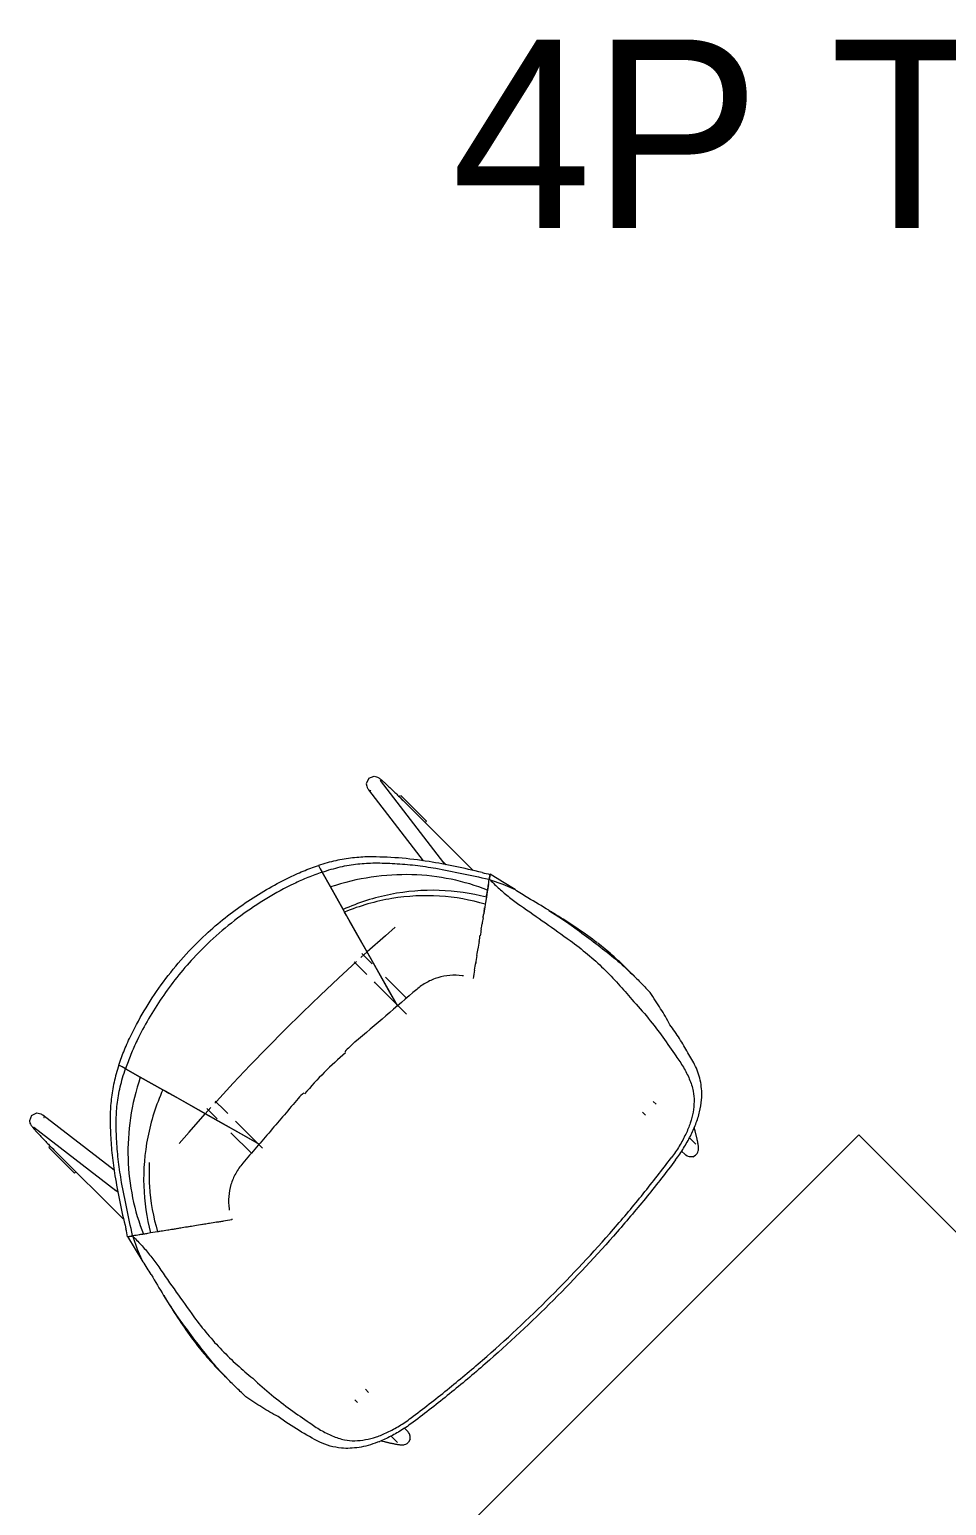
# Model space of a CAD drawing. Header units: millimetres. Extents: x 155927 to 295199, y -4084 to 97293.
# Drawn here: x 158485 to 159458, y 27635 to 29201 of the extents above; entities that cross this region are included whole.
import ezdxf

# ---------------------------------------------------------------- set-up
doc = ezdxf.new("R2010")
doc.units = ezdxf.units.MM
doc.header["$MEASUREMENT"] = 0
doc.layers.add('A-AREA-IDEN', color=7, linetype='CONTINUOUS', lineweight=9)
doc.layers.add('I-FURN', color=8, linetype='CONTINUOUS', lineweight=9)
doc.styles.add('Century Gothic', font='GOTHIC.TTF', dxfattribs={"height": 200})

msp = doc.modelspace()

# ---------------------------------------------------------------- linework, layer by layer
at = {"layer": 'I-FURN'}
for p, q in [((158844.7, 28406.8), (158850.3, 28408.9)), ((158850.3, 28408.9), (158852.9, 28408.4)), ((158852.9, 28408.4), (158854, 28408)), ((158844.7, 28406.8), (158842, 28401)), ((158842, 28401), (158842.5, 28398.3)), ((158842.5, 28398.3), (158843, 28397)), ((158843, 28397), (158843.4, 28396.3)), ((158843.4, 28396.3), (158843.7, 28395.8)), ((158843.7, 28395.8), (158844, 28395.3)), ((158844, 28395.3), (158844.4, 28394.9)), ((158844.4, 28394.9), (158844.5, 28394.6)), ((158844.5, 28394.6), (158902.5, 28319.3)), ((158846.3, 28393.9), (158846.5, 28393.8)), ((158846.5, 28393.8), (158846.7, 28393.6)), ((158846.7, 28393.6), (158847, 28393.4)), ((158854, 28408), (158854.7, 28407.6)), ((158854.7, 28407.6), (158855.2, 28407.2)), ((158855.2, 28407.2), (158855.7, 28406.9)), ((158855.7, 28406.9), (158856.1, 28406.6)), ((158856.1, 28406.6), (158856.6, 28406.2)), ((158856.6, 28406.2), (158857, 28405.9)), ((158857, 28405.9), (158857.5, 28405.5)), ((158857, 28404.7), (158857, 28404.6)), ((158857, 28404.6), (158857.1, 28404.5)), ((158857.1, 28404.5), (158857.2, 28404.4)), ((158924.4, 28317.2), (158857.2, 28404.4)), ((158857.5, 28405.5), (158858, 28405)), ((158858, 28405), (158858.5, 28404.6)), ((158858.5, 28404.6), (158859.1, 28404.1)), ((158859.1, 28404.1), (158859.7, 28403.6)), ((158859.7, 28403.6), (158860.3, 28403.1)), ((158860.3, 28403.1), (158860.9, 28402.5)), ((158860.9, 28402.5), (158861.6, 28401.9)), ((158861.6, 28401.9), (158862.3, 28401.3)), ((158862.3, 28401.3), (158863, 28400.6)), ((158863, 28400.6), (158863.7, 28399.9)), ((158863.7, 28399.9), (158864.5, 28399.2)), ((158864.5, 28399.2), (158865.3, 28398.5)), ((158865.3, 28398.5), (158866.1, 28397.7)), ((158866.1, 28397.7), (158867, 28396.9)), ((158867, 28396.9), (158867.8, 28396.1)), ((158867.8, 28396.1), (158868.7, 28395.3)), ((158868.7, 28395.3), (158869.6, 28394.4)), ((158869.6, 28394.4), (158870.5, 28393.5)), ((158870.5, 28393.5), (158871.4, 28392.6)), ((158871.4, 28392.6), (158872.4, 28391.7)), ((158872.4, 28391.7), (158873.3, 28390.8)), ((158873.3, 28390.8), (158874.3, 28389.9)), ((158874.3, 28389.9), (158875.3, 28388.9)), ((158875.3, 28388.9), (158876.2, 28387.9)), ((158876.2, 28387.9), (158877.2, 28387)), ((158877.2, 28387.1), (158878.5, 28388.4)), ((158881.5, 28382.8), (158877.2, 28387.1)), ((158877.2, 28387), (158878.2, 28386)), ((158878.2, 28386), (158879.2, 28385)), ((158905.8, 28361.2), (158878.6, 28388.5)), ((158879.2, 28385), (158880.2, 28384)), ((158880.2, 28384), (158881.2, 28383)), ((158881.2, 28383), (158881.4, 28382.8)), ((158955.4, 28308.8), (158881.4, 28382.8)), ((158905.8, 28361.2), (158904.4, 28359.8)), ((158923.9, 28317.7), (158926.6, 28315)), ((158924.4, 28317.2), (158925.2, 28316)), ((158791.2, 28314.1), (158793.1, 28310.6)), ((158791.2, 28314.1), (158793.1, 28310.6)), ((158793.1, 28310.6), (158795.1, 28307.1)), ((158793.1, 28310.6), (158795.1, 28307.1)), ((158804, 28291.4), (158795.1, 28307.1)), ((158795.1, 28307.1), (158804, 28291.4)), ((158972, 28299.6), (158972.5, 28299.5)), ((158972.5, 28299.5), (158973.4, 28304.8)), ((158972.5, 28299.5), (158973.4, 28304.8)), ((158973.4, 28304.8), (158972.5, 28299.4)), ((158972.5, 28299.4), (158973.4, 28298.9)), ((158986.6, 28296.7), (158973.3, 28304.9)), ((158973.4, 28298.9), (158986.9, 28294.3)), ((158817.4, 28267.5), (158804, 28291.4)), ((158804, 28291.4), (158817.4, 28267.5)), ((158970, 28283.7), (158969.4, 28280.5)), ((158970.7, 28288), (158970, 28283.7)), ((158971.6, 28294), (158970.7, 28288)), ((158999.9, 28288.6), (158986.6, 28296.7)), ((158986.9, 28294.3), (158999.9, 28288.6)), ((158818.9, 28264.8), (158817.4, 28267.5)), ((158817.4, 28267.5), (158818.9, 28264.8)), ((158969.4, 28280.5), (158968.2, 28273.1)), ((158818.9, 28264.8), (158875, 28165.2)), ((158821, 28261.1), (158818.9, 28264.8)), ((158825.8, 28252.6), (158821, 28261.1)), ((158833.1, 28239.6), (158825.8, 28252.6)), ((159035.7, 28266.6), (159046.3, 28259.8)), ((159046.3, 28259.8), (159057, 28252.6)), ((159057, 28252.6), (159068.3, 28244.4)), ((158842.5, 28222.9), (158833.1, 28239.6)), ((158862.4, 28239.7), (158843, 28222.6)), ((158872.7, 28248.6), (158862.4, 28239.7)), ((158843, 28222.6), (158836.3, 28216.5)), ((158847.7, 28210.5), (158837.4, 28220.8)), ((158853.5, 28203.4), (158842.5, 28222.9)), ((158831.8, 28212.4), (158812.6, 28194.7)), ((158829.3, 28211.9), (158839.2, 28202)), ((158847.7, 28210.5), (158848.4, 28209.8)), ((158812.6, 28194.7), (158793.4, 28176.7)), ((158839.8, 28201.4), (158839.2, 28202)), ((158840.5, 28200.7), (158839.8, 28201.4)), ((158841.2, 28200), (158840.5, 28200.7)), ((158841.9, 28199.3), (158841.2, 28200)), ((158842.7, 28198.5), (158841.9, 28199.3)), ((158851.5, 28189.7), (158850.6, 28190.6)), ((158852.3, 28188.9), (158851.5, 28189.7)), ((158865.6, 28181.9), (158853.5, 28203.4)), ((158884.7, 28173.5), (158862.4, 28195.8)), ((158945.2, 28197), (158943.7, 28197.2)), ((159126.4, 28196.7), (159120.4, 28202.6)), ((158793.4, 28176.7), (158774.5, 28158.4)), ((158852.3, 28188.9), (158884.8, 28156.4)), ((158875, 28165.2), (158865.6, 28181.9)), ((158774.5, 28158.4), (158755.7, 28139.9)), ((158755.7, 28139.9), (158737.1, 28121.1)), ((158829.8, 28126.6), (158830.1, 28127.4)), ((158737.1, 28121.1), (158718.8, 28102.2)), ((158583.1, 28100.6), (158579.6, 28102.5)), ((158583.1, 28100.6), (158579.6, 28102.5)), ((158586.6, 28098.6), (158583.1, 28100.6)), ((158586.6, 28098.6), (158583.1, 28100.6)), ((158586.6, 28098.6), (158602.3, 28089.7)), ((158602.3, 28089.7), (158586.6, 28098.6)), ((158718.8, 28102.2), (158700.8, 28083.1)), ((158602.3, 28089.7), (158626.2, 28076.3)), ((158626.2, 28076.3), (158602.3, 28089.7)), ((158700.8, 28083.1), (158683, 28063.8)), ((158626.2, 28076.3), (158628.9, 28074.7)), ((158628.9, 28074.7), (158626.2, 28076.3)), ((158728.5, 28018.6), (158628.9, 28074.7)), ((158628.9, 28074.7), (158632.6, 28072.7)), ((158632.6, 28072.7), (158641.1, 28067.9)), ((158641.1, 28067.9), (158654.1, 28060.6)), ((158683, 28063.8), (158681.3, 28061.9)), ((158691.7, 28054.5), (158681.8, 28064.3)), ((159149.4, 28060.9), (159146.5, 28063.8)), ((158486.9, 28049), (158484.8, 28043.3)), ((158486.9, 28049), (158492.7, 28051.6)), ((158492.7, 28051.6), (158495.4, 28051.2)), ((158495.4, 28051.2), (158496.7, 28050.7)), ((158496.7, 28050.7), (158497.4, 28050.3)), ((158497.4, 28050.3), (158497.9, 28050)), ((158497.9, 28050), (158498.4, 28049.7)), ((158498.4, 28049.7), (158498.8, 28049.3)), ((158498.8, 28049.3), (158499, 28049.2)), ((158574.5, 27991), (158499, 28049.2)), ((158654, 28031.3), (158671.1, 28050.6)), ((158654.1, 28060.6), (158670.7, 28051.2)), ((158670.7, 28051.2), (158690.3, 28040.1)), ((158671.1, 28050.6), (158677.2, 28057.4)), ((158672.9, 28056.3), (158683.2, 28046)), ((158691.7, 28054.5), (158692.4, 28053.8)), ((158692.4, 28053.8), (158693.1, 28053.1)), ((158693.1, 28053.1), (158693.8, 28052.4)), ((158693.8, 28052.4), (158694.5, 28051.7)), ((158694.5, 28051.7), (158695.2, 28050.9)), ((159135.2, 28052.5), (159138.4, 28049.3)), ((158484.8, 28043.3), (158485.2, 28040.8)), ((158485.2, 28040.8), (158485.7, 28039.7)), ((158485.7, 28039.7), (158486.1, 28039)), ((158486.1, 28039), (158486.5, 28038.5)), ((158486.5, 28038.5), (158486.8, 28038)), ((158486.8, 28038), (158487.1, 28037.5)), ((158487.1, 28037.5), (158487.5, 28037.1)), ((158487.5, 28037.1), (158487.8, 28036.6)), ((158487.8, 28036.6), (158488.2, 28036.2)), ((158488.2, 28036.2), (158488.6, 28035.7)), ((158488.6, 28035.7), (158489.1, 28035.1)), ((158489, 28036.7), (158489.1, 28036.7)), ((158489.1, 28036.7), (158489.2, 28036.5)), ((158489.1, 28035.1), (158489.6, 28034.6)), ((158489.2, 28036.5), (158489.3, 28036.5)), ((158489.3, 28036.5), (158576.5, 27969.3)), ((158489.6, 28034.6), (158490.1, 28034)), ((158490.1, 28034), (158490.6, 28033.4)), ((158490.6, 28033.4), (158491.2, 28032.8)), ((158491.2, 28032.8), (158491.8, 28032.1)), ((158499.8, 28047.4), (158499.9, 28047.2)), ((158499.9, 28047.2), (158500.1, 28047)), ((158500.1, 28047), (158500.3, 28046.7)), ((158683.8, 28045.4), (158683.2, 28046)), ((158690.3, 28040.1), (158711.7, 28028.1)), ((158703.2, 28043), (158704, 28042.1)), ((158704, 28042.1), (158704.8, 28041.4)), ((158731.8, 28014.4), (158704.8, 28041.4)), ((159190.8, 28032.8), (159189.9, 28036.2)), ((159190.9, 28032.6), (159190.8, 28032.8)), ((159191.4, 28038.1), (159190.9, 28038)), ((159191.1, 28031.9), (159190.9, 28032.6)), ((158491.8, 28032.1), (158492.4, 28031.4)), ((158492.4, 28031.4), (158493.1, 28030.7)), ((158493.1, 28030.7), (158493.8, 28029.9)), ((158493.8, 28029.9), (158494.5, 28029.2)), ((158494.5, 28029.2), (158495.2, 28028.4)), ((158495.2, 28028.4), (158496, 28027.6)), ((158496, 28027.6), (158496.8, 28026.7)), ((158496.8, 28026.7), (158497.6, 28025.9)), ((158497.6, 28025.9), (158498.4, 28025)), ((158498.4, 28025), (158499.3, 28024.1)), ((158499.3, 28024.1), (158500.2, 28023.2)), ((158500.2, 28023.2), (158501, 28022.3)), ((158501, 28022.3), (158502, 28021.3)), ((158502, 28021.3), (158502.9, 28020.4)), ((158502.9, 28020.4), (158503.8, 28019.4)), ((158503.8, 28019.4), (158504.8, 28018.4)), ((158504.8, 28018.4), (158505.7, 28017.4)), ((158505.7, 28017.4), (158506.7, 28016.5)), ((158643.5, 28019.2), (158654, 28031.3)), ((158698.5, 28030.7), (158720.2, 28009)), ((158711.7, 28028.1), (158728.5, 28018.6)), ((159364.5, 28028.4), (158869.5, 27533.5)), ((159191.6, 28018.7), (159184.9, 28025.4)), ((159191.3, 28031.2), (159191.1, 28031.9)), ((159191.4, 28030.4), (159191.3, 28031.2)), ((159191.6, 28029.7), (159191.4, 28030.4)), ((159191.8, 28029), (159191.6, 28029.7)), ((159192, 28028.3), (159191.8, 28029)), ((159192.1, 28027.6), (159192, 28028.3)), ((159192.3, 28026.9), (159192.1, 28027.6)), ((159192.5, 28026.2), (159192.3, 28026.9)), ((159192.6, 28025.5), (159192.5, 28026.2)), ((159192.8, 28024.9), (159192.6, 28025.5)), ((159192.9, 28024.2), (159192.8, 28024.9)), ((159193.1, 28023.5), (159192.9, 28024.2)), ((159193.2, 28022.9), (159193.1, 28023.5)), ((159193.3, 28022.3), (159193.2, 28022.9)), ((159193.5, 28021.7), (159193.3, 28022.3)), ((159193.6, 28021.1), (159193.5, 28021.7)), ((159193.7, 28020.5), (159193.6, 28021.1)), ((159193.8, 28019.9), (159193.7, 28020.5)), ((159193.9, 28019.4), (159193.8, 28019.9)), ((159194, 28018.8), (159193.9, 28019.4)), ((159194.1, 28018.3), (159194, 28018.8)), ((159194.1, 28017.8), (159194.1, 28018.3)), ((159194.2, 28017.3), (159194.1, 28017.8)), ((159194.3, 28016.8), (159194.2, 28017.3)), ((159194.3, 28016.3), (159194.3, 28016.8)), ((159859.4, 27533.5), (159364.5, 28028.4)), ((158505.2, 28015.1), (158532.5, 27987.9)), ((158505.3, 28015.2), (158506.6, 28016.5)), ((158506.6, 28016.5), (158510.9, 28012.3)), ((158506.7, 28016.5), (158507.7, 28015.5)), ((158507.7, 28015.5), (158508.7, 28014.5)), ((158508.7, 28014.5), (158509.7, 28013.5)), ((158509.7, 28013.5), (158510.7, 28012.5)), ((158510.7, 28012.5), (158510.9, 28012.2)), ((158510.9, 28012.2), (158584, 27939.2)), ((159176.5, 28011.2), (159180.3, 28007.4)), ((159181, 28006.8), (159180.3, 28007.4)), ((159182.4, 28005.9), (159181, 28006.8)), ((159184.8, 28005), (159182.4, 28005.9)), ((159188.3, 28005.2), (159184.8, 28005)), ((159188.3, 28005.2), (159191.4, 28006.8)), ((159191.4, 28006.8), (159193.1, 28008.7)), ((159193.1, 28008.7), (159193.8, 28010.2)), ((159193.8, 28010.2), (159194.2, 28011.3)), ((159194.2, 28011.3), (159194.4, 28012.2)), ((159194.4, 28015.8), (159194.3, 28016.3)), ((159194.4, 28015.4), (159194.4, 28015.8)), ((159194.4, 28014.9), (159194.4, 28015.4)), ((159194.5, 28014.5), (159194.4, 28014.9)), ((159194.4, 28012.9), (159194.5, 28013.5)), ((159194.4, 28012.2), (159194.4, 28012.9)), ((159194.5, 28014), (159194.5, 28014.5)), ((159194.5, 28013.5), (159194.5, 28014)), ((158533.9, 27989.3), (158532.5, 27987.9)), ((158578.7, 27967.1), (158576.1, 27969.7)), ((158576.5, 27969.3), (158577.7, 27968.5)), ((158696.4, 27950), (158696.6, 27948.5)), ((158605.7, 27923), (158599.6, 27922.1)), ((158610, 27923.7), (158605.7, 27923)), ((158613.2, 27924.3), (158610, 27923.7)), ((158620.6, 27925.5), (158613.2, 27924.3)), ((158588.8, 27920.4), (158596.9, 27907.1)), ((158588.9, 27920.3), (158594.2, 27921.2)), ((158594.2, 27921.2), (158588.9, 27920.3)), ((158589.5, 27920.4), (158594.2, 27921.2)), ((158594.2, 27921.2), (158594.1, 27921.7)), ((158594.2, 27921.2), (158594.8, 27920.3)), ((158599.4, 27906.7), (158594.8, 27920.3)), ((158596.9, 27907.1), (158605.1, 27893.8)), ((158605.1, 27893.8), (158599.4, 27906.7)), ((158633.9, 27847.4), (158627.1, 27858)), ((158641.1, 27836.7), (158633.9, 27847.4)), ((158649.3, 27825.4), (158641.1, 27836.7)), ((158691.1, 27773.3), (158697, 27767.3)), ((158844.4, 27755.2), (158841.2, 27758.5)), ((158829.9, 27747.2), (158832.8, 27744.3)), ((158857.5, 27703.8), (158860.9, 27702.9)), ((158868.3, 27708.8), (158875, 27702.1)), ((158886.3, 27713.4), (158882.5, 27717.2)), ((158886.9, 27712.7), (158886.3, 27713.4)), ((158887.8, 27711.3), (158886.9, 27712.7)), ((158888.5, 27705.4), (158886.9, 27702.3)), ((158888.6, 27708.8), (158887.8, 27711.3)), ((158888.5, 27705.4), (158888.6, 27708.8)), ((158855.7, 27702.8), (158855.6, 27702.3)), ((158861.1, 27702.8), (158860.9, 27702.9)), ((158861.8, 27702.6), (158861.1, 27702.8)), ((158862.5, 27702.4), (158861.8, 27702.6)), ((158863.2, 27702.2), (158862.5, 27702.4)), ((158864, 27702.1), (158863.2, 27702.2)), ((158864.7, 27701.9), (158864, 27702.1)), ((158865.4, 27701.7), (158864.7, 27701.9)), ((158866.1, 27701.5), (158865.4, 27701.7)), ((158866.8, 27701.4), (158866.1, 27701.5)), ((158867.5, 27701.2), (158866.8, 27701.4)), ((158868.2, 27701.1), (158867.5, 27701.2)), ((158868.8, 27700.9), (158868.2, 27701.1)), ((158869.5, 27700.8), (158868.8, 27700.9)), ((158870.1, 27700.6), (158869.5, 27700.8)), ((158870.8, 27700.5), (158870.1, 27700.6)), ((158871.4, 27700.4), (158870.8, 27700.5)), ((158872, 27700.2), (158871.4, 27700.4)), ((158872.6, 27700.1), (158872, 27700.2)), ((158873.2, 27700), (158872.6, 27700.1)), ((158873.8, 27699.9), (158873.2, 27700)), ((158874.3, 27699.8), (158873.8, 27699.9)), ((158874.9, 27699.7), (158874.3, 27699.8)), ((158875.4, 27699.6), (158874.9, 27699.7)), ((158875.9, 27699.6), (158875.4, 27699.6)), ((158876.4, 27699.5), (158875.9, 27699.6)), ((158876.9, 27699.4), (158876.4, 27699.5)), ((158877.4, 27699.4), (158876.9, 27699.4)), ((158877.8, 27699.3), (158877.4, 27699.4)), ((158878.3, 27699.3), (158877.8, 27699.3)), ((158878.8, 27699.2), (158878.3, 27699.3)), ((158879.2, 27699.2), (158878.8, 27699.2)), ((158879.7, 27699.2), (158879.2, 27699.2)), ((158880.2, 27699.2), (158879.7, 27699.2)), ((158880.8, 27699.3), (158880.2, 27699.2)), ((158881.5, 27699.3), (158880.8, 27699.3)), ((158882.3, 27699.5), (158881.5, 27699.3)), ((158883.5, 27699.8), (158882.3, 27699.5)), ((158885, 27700.6), (158883.5, 27699.8)), ((158886.9, 27702.3), (158885, 27700.6))]:
    msp.add_line(p, q, dxfattribs=at)
msp.add_arc((159064.2, 27829.5), 376.1, 130.4707, 139.8741, dxfattribs=at)
for centre, major_axis, ratio, start_param, end_param in [((158933.2, 28805.8), (-411.5, 411.5), 0.743145, 2.271868, 2.288409), ((156264.8, 23740.3), (3756.6, 3756.6), 0.981627, 0.240335, 0.245277), ((157319.2, 23983.9), (-4235.4, 4235.4), 0.743145, 5.018195, 5.020176), ((158087.9, 27960.5), (-411.5, 411.5), 0.743145, 3.994777, 4.011317), ((163153.4, 30628.8), (3756.6, 3756.6), 0.981627, 2.896316, 2.901258), ((162909.8, 29574.5), (-4235.4, 4235.4), 0.743145, 1.263009, 1.26499)]:
    msp.add_ellipse(centre, major_axis=major_axis, ratio=ratio, start_param=start_param, end_param=end_param, dxfattribs=at)
for points in [[(158844.7, 28323.3), (158839.1, 28323.3), (158827.6, 28322.5), (158809.6, 28319.6), (158797.4, 28316.2), (158791.2, 28314.1)], [(158795.1, 28307.1), (158801.6, 28309.3), (158814.4, 28313.1), (158833.1, 28316.2), (158845.2, 28316.9), (158851, 28316.9)], [(158908.7, 28318.3), (158897.7, 28320.1), (158876, 28322.7), (158855, 28323.4), (158844.7, 28323.3)], [(158851, 28316.9), (158858.1, 28316.9), (158872.2, 28316.5), (158893.8, 28314.7), (158908.5, 28312.5), (158915.9, 28311.2)], [(158964.9, 28306.7), (158955.2, 28309.1), (158936.1, 28313.4), (158917.7, 28316.8), (158908.7, 28318.3)], [(158758.9, 28300.9), (158764.3, 28303.5), (158775.1, 28308.4), (158785.8, 28312.4), (158791.2, 28314.1)], [(158795.1, 28307.1), (158790.1, 28305.4), (158780.1, 28301.7), (158770.1, 28297.2), (158765, 28294.7)], [(158970.7, 28288), (158946.1, 28297.8), (158891.6, 28309.4), (158832.7, 28301), (158804, 28291.4)], [(158915.9, 28311.2), (158924.9, 28309.5), (158943.3, 28305.9), (158962.3, 28301.8), (158972, 28299.6)], [(158971.4, 28292.5), (158971.7, 28294.4), (158972.1, 28296.7), (158972.5, 28299.4)], [(158973.4, 28304.8), (158973, 28302.7), (158972.8, 28300.9), (158972.5, 28299.5)], [(158973.4, 28298.9), (158976.5, 28295.7), (158983, 28289.4), (158993.8, 28280.3), (159001.5, 28274.6), (159005.5, 28271.8)], [(158969.4, 28280.5), (158953.3, 28284.7), (158919.6, 28289.7), (158867.6, 28285.5), (158833.7, 28274.8), (158817.4, 28267.5)], [(158969.4, 28280.5), (158969.6, 28281.4), (158969.8, 28282.4), (158970, 28283.7)], [(158970, 28283.7), (158970.2, 28285), (158970.4, 28286.4), (158970.7, 28288)], [(158970.7, 28288), (158970.8, 28289.1), (158971.1, 28290.6), (158971.4, 28292.5)], [(159013.5, 28279.8), (159011.2, 28281.2), (159006.5, 28284.1), (159002.1, 28287.1), (158999.9, 28288.6)], [(158968.2, 28273.1), (158952.7, 28277.7), (158920.1, 28283.6), (158869, 28281.1), (158835.3, 28271.5), (158818.9, 28264.8)], [(159005.5, 28271.8), (159014.4, 28265.7), (159032.1, 28253.3), (159049.6, 28240.8), (159058.3, 28234.5)], [(158964, 28246.9), (158964.3, 28248.8), (158964.6, 28250.6), (158964.9, 28252.4)], [(158965.9, 28258.6), (158965.6, 28256.6), (158965.2, 28254.3), (158964.8, 28252)], [(159087.1, 28232.2), (159080.6, 28237.2), (159067, 28246.8), (159052.8, 28256), (159045.6, 28260.5)], [(158961.8, 28233.6), (158962.2, 28235.9), (158962.6, 28238.1), (158962.9, 28240.2)], [(158964, 28246.9), (158963.6, 28244.6), (158963.2, 28242.1), (158962.8, 28239.6)], [(159068.3, 28244.4), (159074.9, 28239.5), (159088, 28229.7), (159107, 28214.8), (159118.7, 28204.3), (159124.2, 28198.8)], [(158959.4, 28218.8), (158959.9, 28221.4), (158960.3, 28223.9), (158960.7, 28226.4)], [(158961.8, 28233.6), (158961.4, 28231), (158961, 28228.3), (158960.5, 28225.5)], [(159058.3, 28234.5), (159064.7, 28229.9), (159077, 28220.3), (159094, 28204.9), (159109.5, 28188.7), (159119.1, 28177.6), (159123.6, 28172)], [(158956.9, 28203.3), (158957.4, 28206), (158957.8, 28208.7), (158958.2, 28211.3)], [(158959.4, 28218.8), (158959, 28216), (158958.5, 28213.2), (158958.1, 28210.2)], [(159124.2, 28198.9), (159122.1, 28201), (159120, 28203.1), (159117.9, 28205.2)], [(158943.7, 28197.2), (158939.4, 28197.8), (158930.7, 28198.1), (158917.9, 28195.6), (158905.9, 28190.6), (158898.8, 28185.6), (158895.5, 28182.8)], [(158956.9, 28203.3), (158956.5, 28200.3), (158956, 28197.3), (158955.5, 28194.2)], [(159124.2, 28198.8), (159127.5, 28195.6), (159134, 28189.1), (159140.2, 28182.5), (159143.2, 28179.3)], [(158895.5, 28182.8), (158884.7, 28173.4), (158862.9, 28154.7), (158840.8, 28135.9), (158829.8, 28126.6)], [(159164.2, 28145.3), (159161.1, 28151), (159154.5, 28162.3), (159147.1, 28173.6), (159143.2, 28179.3)], [(159123.6, 28172), (159129.8, 28165.4), (159141.6, 28152.1), (159157, 28131.9), (159166.2, 28118.6), (159170.5, 28112.1)], [(159191.3, 28101.1), (159188.8, 28105.9), (159183.4, 28115.5), (159174.6, 28130.5), (159167.7, 28140.4), (159164.2, 28145.3)], [(158579.6, 28102.5), (158581.3, 28107.9), (158585.3, 28118.6), (158590.1, 28129.4), (158592.8, 28134.8)], [(158598.9, 28128.7), (158596.5, 28123.6), (158592, 28113.5), (158588.3, 28103.5), (158586.6, 28098.6)], [(158830.1, 28127.4), (158826.4, 28123.7), (158822.8, 28120.1), (158819.1, 28116.4)], [(159170.5, 28112.1), (159173.4, 28108.2), (159178.7, 28100.2), (159185.1, 28087.9), (159187.9, 28079.2), (159188.9, 28074.8)], [(158579.6, 28102.5), (158577.5, 28096.3), (158574.1, 28084.1), (158571.2, 28066.1), (158570.4, 28054.6), (158570.4, 28049)], [(158576.8, 28042.6), (158576.7, 28048.5), (158577.5, 28060.5), (158580.6, 28079.3), (158584.4, 28092.1), (158586.6, 28098.6)], [(158602.3, 28089.7), (158592.7, 28061), (158584.3, 28002.1), (158595.9, 27947.6), (158605.7, 27923)], [(158626.2, 28076.3), (158618.9, 28060), (158608.2, 28026.1), (158604, 27974.1), (158609, 27940.4), (158613.2, 27924.3)], [(158769.9, 28067.1), (158760, 28055.5), (158740.4, 28032.4), (158720.7, 28009.6), (158710.9, 27998.2)], [(158775.7, 28073), (158773.7, 28071), (158771.8, 28069.1), (158769.9, 28067.1)], [(159188.9, 28074.8), (159189.5, 28071.2), (159190.1, 28064), (159189, 28052.6), (159186, 28041), (159182.8, 28033.1), (159180.9, 28029.2)], [(158570.4, 28049), (158570.3, 28042.1), (158570.6, 28028.1), (158572.2, 28006.8), (158574.2, 27992.3), (158575.4, 27985)], [(158582.5, 27977.8), (158581.2, 27985.2), (158579, 27999.9), (158577.1, 28021.5), (158576.7, 28035.6), (158576.8, 28042.6)], [(159170.1, 28001.9), (159173.2, 28006), (159178.9, 28014.3), (159186.1, 28027.1), (159189.9, 28035.6), (159191.5, 28039.8)], [(159180.9, 28029.2), (159178.9, 28024.9), (159174.3, 28016.5), (159168.7, 28008.2), (159165.6, 28004.1)], [(158710.9, 27998.2), (158708.1, 27994.9), (158703.1, 27987.8), (158698, 27975.8), (158695.6, 27963), (158695.8, 27954.3), (158696.4, 27950)], [(158575.4, 27985), (158576.9, 27976.1), (158580.3, 27957.7), (158584.6, 27938.5), (158587, 27928.8)], [(158594.1, 27921.7), (158591.9, 27931.4), (158587.8, 27950.5), (158584.2, 27968.8), (158582.5, 27977.8)], [(158699.5, 27939.2), (158699.5, 27938.9), (158699.5, 27938.6), (158699.5, 27938.2)], [(158605.7, 27923), (158604.6, 27922.8), (158603.1, 27922.6), (158601.2, 27922.3)], [(158610, 27923.7), (158608.7, 27923.5), (158607.3, 27923.3), (158605.7, 27923)], [(158613.2, 27924.3), (158612.3, 27924.1), (158611.3, 27923.9), (158610, 27923.7)], [(158631.6, 27927.2), (158628.7, 27926.8), (158623.8, 27926), (158621.3, 27925.6), (158620.6, 27925.5)], [(158637, 27928.1), (158635, 27927.8), (158633.1, 27927.5), (158631.4, 27927.2)], [(158641.7, 27928.9), (158640.1, 27928.6), (158638.5, 27928.3), (158637, 27928.1)], [(158646.7, 27929.7), (158644.9, 27929.4), (158643.1, 27929.1), (158641.3, 27928.8)], [(158654.1, 27930.9), (158651.6, 27930.5), (158649.1, 27930.1), (158646.7, 27929.7)], [(158660.1, 27931.8), (158657.8, 27931.5), (158655.6, 27931.1), (158653.5, 27930.8)], [(158668.2, 27933.2), (158665.4, 27932.7), (158662.7, 27932.3), (158660.1, 27931.8)], [(158699.5, 27938.2), (158696.4, 27937.7), (158693.4, 27937.2), (158690.4, 27936.7)], [(158589.5, 27920.4), (158591.3, 27920.7), (158593, 27921), (158594.2, 27921.2)], [(158601.1, 27922.3), (158599.2, 27922), (158596.9, 27921.6), (158594.2, 27921.2)], [(158594.8, 27920.3), (158598, 27917.2), (158604.3, 27910.7), (158613.4, 27899.9), (158619.1, 27892.2), (158621.9, 27888.2)], [(158613.9, 27880.2), (158612.5, 27882.5), (158609.6, 27887.1), (158606.6, 27891.6), (158605.1, 27893.8)], [(158621.9, 27888.2), (158628, 27879.3), (158640.4, 27861.6), (158652.9, 27844.1), (158659.2, 27835.4)], [(158633.2, 27848.1), (158637.7, 27840.9), (158646.9, 27826.7), (158656.5, 27813.1), (158661.5, 27806.5)], [(158659.2, 27835.4), (158663.8, 27829), (158673.4, 27816.7), (158688.8, 27799.7), (158705, 27784.1), (158716.1, 27774.6), (158721.7, 27770.1)], [(158694.8, 27769.5), (158689.4, 27775), (158678.9, 27786.7), (158663.9, 27805.7), (158654.2, 27818.8), (158649.3, 27825.4)], [(158661.5, 27806.5), (158665.8, 27801.1), (158674.5, 27790.5), (158683.8, 27780.6), (158688.5, 27775.8)], [(158688.5, 27775.8), (158690.6, 27773.7), (158692.7, 27771.6), (158694.8, 27769.5)], [(158714.4, 27750.4), (158711.2, 27753.5), (158704.6, 27759.7), (158698.1, 27766.2), (158694.8, 27769.5)], [(158721.7, 27770.1), (158728.3, 27763.8), (158741.5, 27752.1), (158761.8, 27736.6), (158775.1, 27727.4), (158781.6, 27723.2)], [(158748.4, 27729.5), (158742.7, 27732.6), (158731.3, 27739.2), (158720, 27746.6), (158714.4, 27750.4)], [(158792.6, 27702.4), (158785.4, 27706.1), (158770.7, 27714.4), (158755.9, 27724.2), (158748.4, 27729.5)], [(158781.6, 27723.2), (158785.5, 27720.2), (158793.5, 27715), (158805.9, 27708.6), (158814.5, 27705.8), (158818.9, 27704.8)], [(158891.8, 27723.6), (158887.7, 27720.5), (158879.4, 27714.8), (158866.6, 27707.6), (158858.1, 27703.8), (158853.9, 27702.2)], [(158864.5, 27712.8), (158868.7, 27714.8), (158877.2, 27719.4), (158885.4, 27725), (158889.5, 27728.1)], [(158818.9, 27704.8), (158822.5, 27704.1), (158829.7, 27703.6), (158841, 27704.7), (158852.7, 27707.7), (158860.5, 27710.9), (158864.5, 27712.8)]]:
    msp.add_open_spline(points, degree=3, dxfattribs=at)
for points, knots in [([(158592.8, 28134.8), (158597.5, 28144.5), (158607.9, 28163.5), (158626.4, 28191.1), (158647.7, 28217.3), (158676.2, 28246.3), (158706.1, 28270.1), (158735.9, 28288.9), (158751.2, 28297.1), (158758.9, 28300.9)], [-1, -1, -1, -1, -0.861111, -0.722222, -0.583333, -0.444444, -0.222222, -0.111111, 0, 0, 0, 0]), ([(158765, 28294.7), (158755.4, 28290.1), (158736.3, 28279.7), (158708.6, 28261.2), (158682.5, 28240), (158653.4, 28211.5), (158629.6, 28181.5), (158610.8, 28151.7), (158602.7, 28136.4), (158598.9, 28128.7)], [-1, -1, -1, -1, -0.861111, -0.722222, -0.583333, -0.444444, -0.222222, -0.111111, 0, 0, 0, 0]), ([(158968.2, 28273.1), (158968.2, 28272.5), (158967.9, 28270.9), (158967.2, 28266.9), (158966.7, 28263.5), (158966.5, 28262.1)], [-1, -1, -1, -1, -0.8928571, -0.7857143, -0.7142857, -0.7142857, -0.7142857, -0.7142857]), ([(158967, 28265.4), (158967, 28265.6), (158967.2, 28266.8), (158967.4, 28268.1), (158967.6, 28269.1), (158967.6, 28269.3)], [0.76964912, 0.76964912, 0.76964912, 0.76964912, 0.78571429, 0.83928571, 0.85714286, 0.85714286, 0.85714286, 0.85714286]), ([(158965.9, 28258.6), (158966, 28259.1), (158966.2, 28260.4), (158966.4, 28261.6), (158966.5, 28262.3)], [0.65678994, 0.65678994, 0.65678994, 0.65678994, 0.67857143, 0.71428571, 0.71428571, 0.71428571, 0.71428571]), ([(159117.9, 28205.2), (159113.1, 28209.9), (159103.3, 28219), (159092.8, 28227.7), (159087.6, 28231.8)], [0, 0, 0, 0, 0.5, 0.9868953, 0.9868953, 0.9868953, 0.9868953]), ([(159191.5, 28039.8), (159193.2, 28044.2), (159196, 28052.9), (159198.4, 28067.9), (159197.7, 28081.3), (159194.8, 28092.8), (159192.6, 28098.4), (159191.3, 28101.1)], [0, 0, 0, 0, 0.2, 0.4, 0.7, 0.85, 1, 1, 1, 1]), ([(158889.5, 27728.1), (158902.4, 27737.8), (158928, 27757.7), (158977.9, 27799.6), (159038, 27855.7), (159094.1, 27915.7), (159136, 27965.7), (159155.9, 27991.2), (159165.6, 28004.1)], [-1, -1, -1, -1, -0.875, -0.75, -0.5, -0.25, -0.125, 0, 0, 0, 0]), ([(159170.1, 28001.9), (159160.4, 27988.9), (159140.3, 27963.2), (159097.9, 27912.8), (159041.4, 27852.3), (158980.9, 27795.7), (158930.5, 27753.4), (158904.8, 27733.3), (158891.8, 27723.6)], [-1, -1, -1, -1, -0.875, -0.75, -0.5, -0.25, -0.125, 0, 0, 0, 0]), ([(158611.8, 27999.2), (158611.4, 27990.7), (158611.5, 27965.5), (158616, 27941), (158620.6, 27925.5)], [0.4999878, 0.4999878, 0.4999878, 0.4999878, 0.6666667, 1, 1, 1, 1]), ([(158674.9, 27934.2), (158674.8, 27934.2), (158672.9, 27933.9), (158670.3, 27933.5), (158667.9, 27933.1), (158667.3, 27933)], [-0.78716796, -0.78716796, -0.78716796, -0.78716796, -0.78571429, -0.73214286, -0.71428571, -0.71428571, -0.71428571, -0.71428571]), ([(158683.4, 27935.6), (158680.8, 27935.2), (158678, 27934.7), (158675.2, 27934.3), (158674.9, 27934.2)], [-0.85714286, -0.85714286, -0.85714286, -0.85714286, -0.78571429, -0.77790979, -0.77790979, -0.77790979, -0.77790979]), ([(158690.4, 27936.7), (158689, 27936.5), (158686.3, 27936.1), (158683.6, 27935.7), (158682.3, 27935.4)], [-0.93070121, -0.93070121, -0.93070121, -0.93070121, -0.89285714, -0.85714286, -0.85714286, -0.85714286, -0.85714286]), ([(158853.9, 27702.2), (158850.6, 27700.9), (158844, 27698.7), (158831.1, 27695.9), (158817.5, 27695.3), (158803.6, 27697.9), (158796.2, 27700.7), (158792.6, 27702.4)], [-1, -1, -1, -1, -0.85, -0.7, -0.4, -0.2, 0, 0, 0, 0])]:
    msp.add_open_spline(points, degree=3, knots=knots, dxfattribs=at)

# ---------------------------------------------------------------- texts
at = {"layer": 'A-AREA-IDEN', "style": 'Century Gothic'}
msp.add_text('4P Tut Niche', height=200, dxfattribs=at).set_placement((158932.6, 28990.6))

doc.saveas('drawing.dxf')
